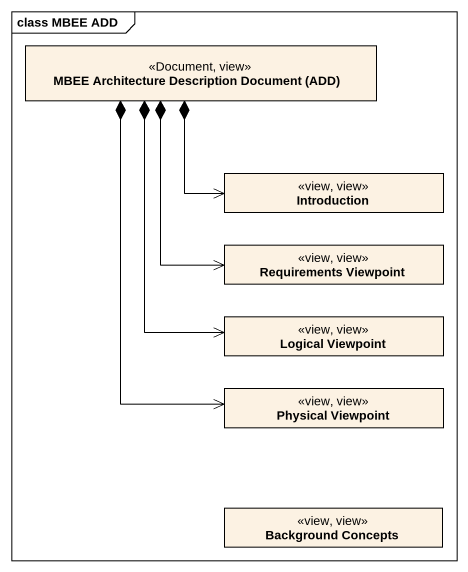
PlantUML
@startuml
mainframe class MBEE ADD
hide circle
hide empty members
class "MBEE Architecture Description Document (ADD)" as MBEE_Architecture <<Document, view>>
class Introduction <<view, view>>
class "Requirements Viewpoint" as Requirements_Viewpoint <<view, view>>
class "Logical Viewpoint" as Logical_Viewpoint <<view, view>>
class "Physical Viewpoint" as Physical_Viewpoint <<view, view>>
class "Background Concepts" as Background_Concepts <<view, view>>
MBEE_Architecture *--> Introduction
MBEE_Architecture *--> Requirements_Viewpoint
MBEE_Architecture *--> Logical_Viewpoint
MBEE_Architecture *--> Physical_Viewpoint
@enduml
